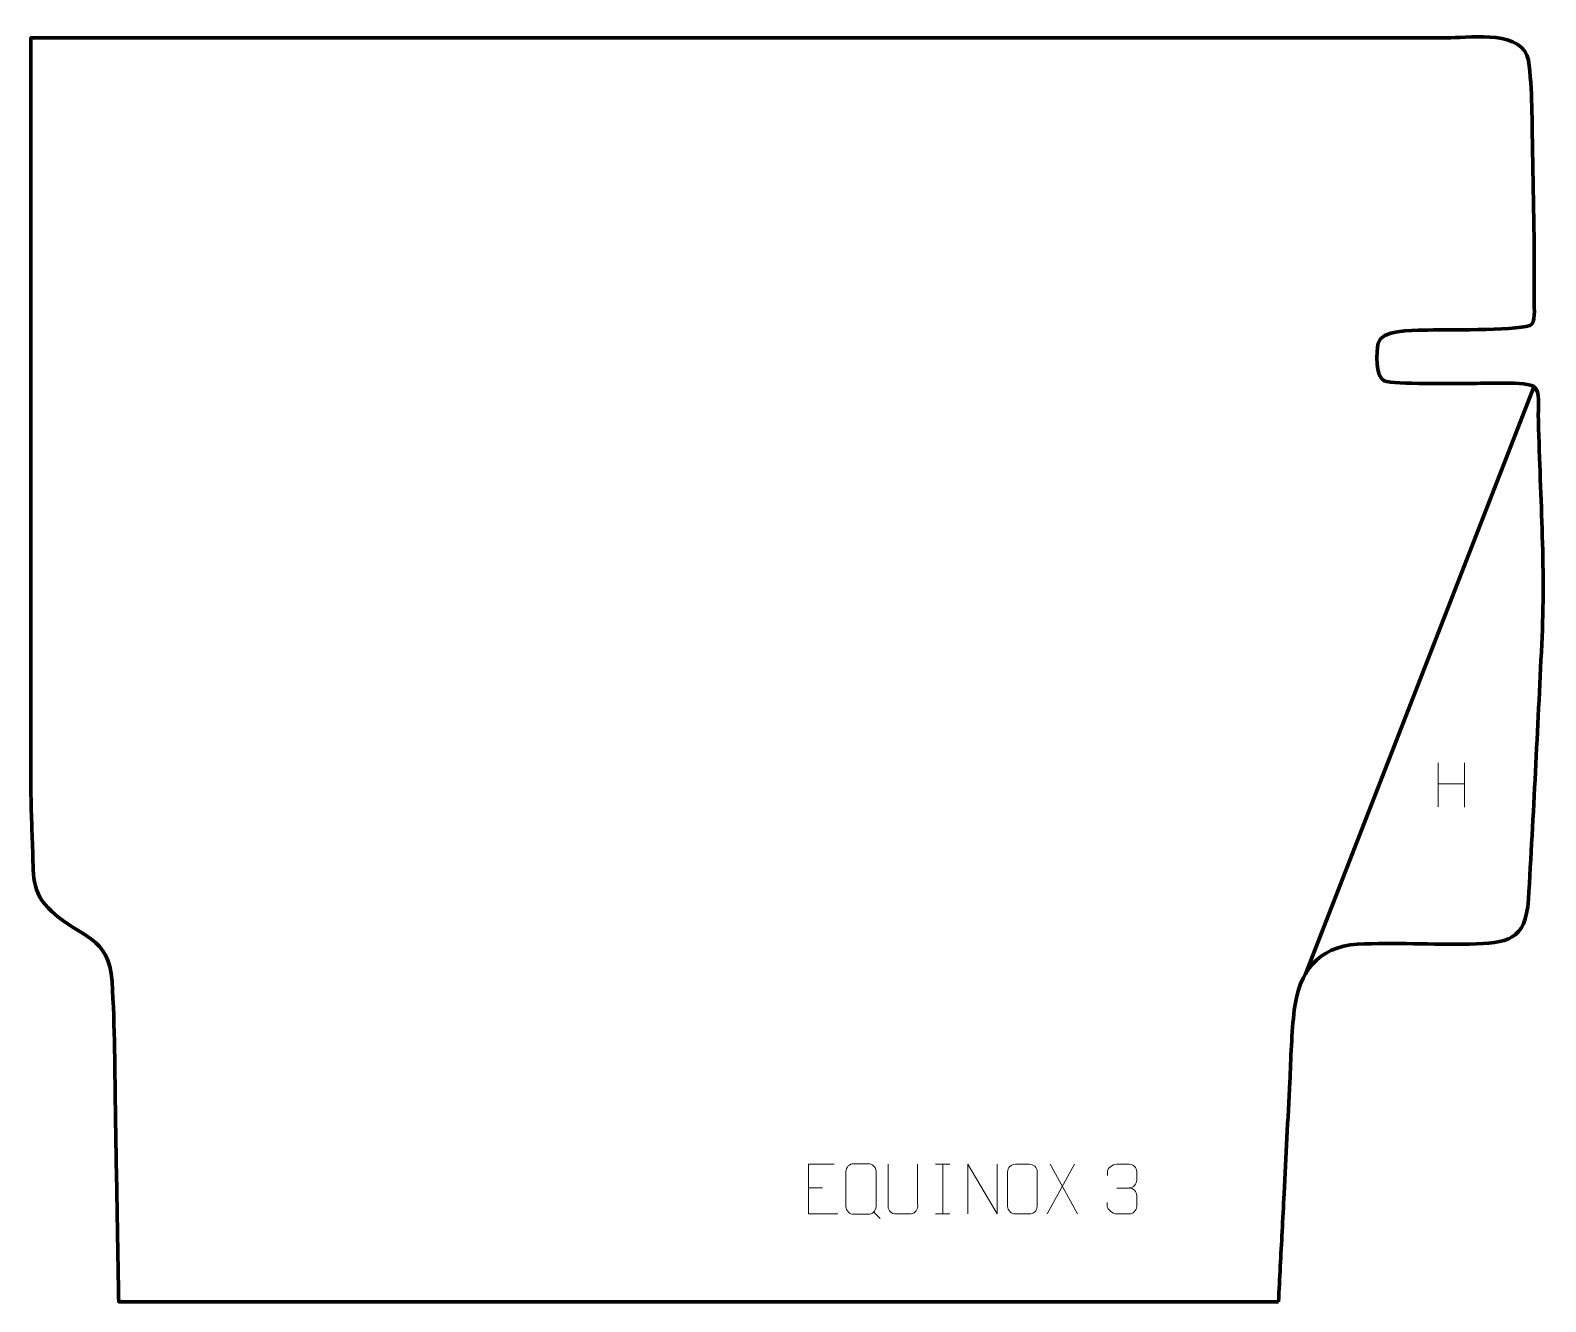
# Model space of a CAD drawing. Header units: millimetres. Extents: x 564 to 1324, y -196 to 442.
import ezdxf

# ---------------------------------------------------------------- set-up
doc = ezdxf.new("R2010")
doc.units = ezdxf.units.MM
doc.header["$MEASUREMENT"] = 0
doc.layers.add('layer 2', color=7, linetype='Continuous')
doc.layers.add('layer 3', color=7, linetype='Continuous')

msp = doc.modelspace()

# ---------------------------------------------------------------- linework, layer by layer
at = {"layer": 'layer 2', "color": 142, "lineweight": 158}
msp.add_open_spline([(1318.6411, 263.5573), (1318.6411, 263.5573), (1203.8973, -31.5407), (1203.8973, -31.5407)], degree=3, dxfattribs=at)
at = {"layer": 'layer 2', "color": 142, "lineweight": 9}
for points in [[(1270.4876, 74.5398), (1270.4876, 74.5398), (1270.4876, 52.3668), (1270.4876, 52.3668)], [(1283.5916, 74.5398), (1283.5916, 74.5398), (1283.5916, 52.2093), (1283.5916, 52.2093)], [(1270.505, 63.9068), (1270.505, 63.9068), (1283.5916, 63.9068), (1283.5916, 63.9068)], [(1018.1406, -127.0203), (1018.1406, -127.0203), (1025.3098, -127.0203), (1025.3098, -127.0203)], [(1021.7251, -127.0203), (1021.7251, -127.0203), (1021.7251, -151.9777), (1021.7251, -151.9777)], [(1087.8782, -127.0203), (1087.8782, -127.0203), (1074.1355, -151.92), (1074.1355, -151.92)], [(1075.5904, -127.0203), (1075.5904, -127.0203), (1089.3331, -151.9777), (1089.3331, -151.9777)], [(954.2819, -138.9019), (954.2819, -138.9019), (961.4511, -138.9019), (961.4511, -138.9019)], [(1109.0836, -138.9517), (1109.0836, -138.9517), (1115.281, -138.9517), (1115.281, -138.9517)], [(987.0667, -151.0484), (987.0667, -151.0484), (990.2774, -154.2559), (990.2774, -154.2559)], [(1018.1406, -151.9777), (1018.1406, -151.9777), (1025.3098, -151.9777), (1025.3098, -151.9777)]]:
    msp.add_open_spline(points, degree=3, dxfattribs=at)
for points, knots in [([(967.1578, -127.0204), (967.1578, -127.0204), (954.2819, -127.0204), (954.2819, -127.0204), (954.2819, -127.0204), (954.2819, -127.0204), (954.2819, -151.9778), (954.2819, -151.9778), (954.2819, -151.9778), (954.2819, -151.9778), (969.15, -151.9778), (969.15, -151.9778)], [0, 0, 0, 0, 0.25, 0.25, 0.25, 0.25, 0.5, 0.5, 0.5, 0.5, 1, 1, 1, 1]), ([(977.1351, -126.7433), (979.5033, -126.7433), (981.8717, -126.7433), (984.24, -126.7433), (984.24, -126.7433), (986.2221, -126.7071), (988.2497, -128.2258), (988.2768, -130.7078), (988.2768, -130.7078), (988.2765, -136.5594), (988.2765, -142.4112), (988.2768, -148.2634), (988.2768, -148.2634), (988.1346, -150.6291), (986.4269, -152.1356), (984.24, -152.1467), (984.24, -152.1467), (981.8657, -152.1462), (979.4914, -152.1462), (977.1176, -152.1467), (977.1176, -152.1467), (975.1574, -152.2539), (973.1493, -150.335), (973.1608, -148.2811), (973.1608, -148.2811), (973.1611, -142.4062), (973.1611, -136.5315), (973.1608, -130.6572), (973.1608, -130.6572), (973.1651, -128.4802), (974.9435, -126.7296), (977.1351, -126.7433)], [0, 0, 0, 0, 0.11111111, 0.11111111, 0.11111111, 0.11111111, 0.22222222, 0.22222222, 0.22222222, 0.22222222, 0.33333333, 0.33333333, 0.33333333, 0.33333333, 0.44444444, 0.44444444, 0.44444444, 0.44444444, 0.55555556, 0.55555556, 0.55555556, 0.55555556, 0.66666667, 0.66666667, 0.66666667, 0.66666667, 0.77777778, 0.77777778, 0.77777778, 0.77777778, 1, 1, 1, 1]), ([(1009.0504, -127.0162), (1009.05, -132.5566), (1009.1458, -142.7599), (1009.1461, -148.3011), (1009.1461, -148.3011), (1009.0064, -150.541), (1007.3289, -151.9674), (1005.1808, -151.9779), (1005.1808, -151.9779), (1002.8486, -151.9775), (1000.5164, -151.9775), (998.1845, -151.9779), (998.1845, -151.9779), (996.2592, -152.0795), (994.2868, -150.2627), (994.298, -148.3179), (994.298, -148.3179), (994.2984, -142.7551), (994.3937, -132.5782), (994.3933, -127.0162)], [0, 0, 0, 0, 0.16666667, 0.16666667, 0.16666667, 0.16666667, 0.33333333, 0.33333333, 0.33333333, 0.33333333, 0.5, 0.5, 0.5, 0.5, 0.66666667, 0.66666667, 0.66666667, 0.66666667, 1, 1, 1, 1]), ([(1034.3997, -151.9777), (1034.3997, -151.9777), (1034.3997, -127.0204), (1034.3997, -127.0204), (1034.3997, -127.0204), (1034.3997, -127.0204), (1049.0567, -151.9777), (1049.0567, -151.9777), (1049.0567, -151.9777), (1049.0567, -151.9777), (1049.0567, -127.0204), (1049.0567, -127.0204)], [0, 0, 0, 0, 0.25, 0.25, 0.25, 0.25, 0.5, 0.5, 0.5, 0.5, 1, 1, 1, 1]), ([(1058.2111, -127.0207), (1060.5371, -127.0207), (1062.8636, -127.0207), (1065.19, -127.0207), (1065.19, -127.0207), (1067.1369, -126.9851), (1069.1287, -128.4769), (1069.1553, -130.9149), (1069.1553, -130.9149), (1069.1549, -136.6627), (1069.1549, -142.4109), (1069.1553, -148.1594), (1069.1553, -148.1594), (1069.0156, -150.4832), (1067.3381, -151.963), (1065.19, -151.9738), (1065.19, -151.9738), (1062.8578, -151.9734), (1060.5255, -151.9734), (1058.1937, -151.9738), (1058.1937, -151.9738), (1056.2684, -152.0792), (1054.2959, -150.1944), (1054.3071, -148.1768), (1054.3071, -148.1768), (1054.3075, -142.4058), (1054.3075, -136.6353), (1054.3071, -130.8651), (1054.3071, -130.8651), (1054.3114, -128.7267), (1056.0583, -127.0071), (1058.2111, -127.0207)], [0, 0, 0, 0, 0.11111111, 0.11111111, 0.11111111, 0.11111111, 0.22222222, 0.22222222, 0.22222222, 0.22222222, 0.33333333, 0.33333333, 0.33333333, 0.33333333, 0.44444444, 0.44444444, 0.44444444, 0.44444444, 0.55555556, 0.55555556, 0.55555556, 0.55555556, 0.66666667, 0.66666667, 0.66666667, 0.66666667, 0.77777778, 0.77777778, 0.77777778, 0.77777778, 1, 1, 1, 1]), ([(1104.3732, -132.7056), (1104.3732, -132.7056), (1104.3732, -130.848), (1104.3732, -130.848), (1104.3732, -130.848), (1104.359, -129.1059), (1107.0239, -126.9874), (1109.0832, -127.0102), (1109.0832, -127.0102), (1111.1476, -127.0102), (1113.212, -127.0102), (1115.276, -127.0102), (1115.276, -127.0102), (1117.4708, -127.0013), (1119.0694, -128.8485), (1119.1138, -130.7608), (1119.1138, -130.7608), (1119.1134, -132.1961), (1119.1134, -133.6315), (1119.1138, -135.0672), (1119.1138, -135.0672), (1119.0652, -136.721), (1117.4623, -138.9513), (1115.2637, -138.9413), (1115.2637, -138.9413), (1117.4678, -138.9525), (1119.076, -140.756), (1119.13, -142.8158), (1119.13, -142.8158), (1119.1296, -144.6008), (1119.1296, -146.3858), (1119.13, -148.1711), (1119.13, -148.1711), (1119.14, -150.2329), (1117.0849, -151.9962), (1115.2637, -151.9881), (1115.2637, -151.9881), (1113.1981, -151.9878), (1111.1326, -151.9878), (1109.0666, -151.9881), (1109.0666, -151.9881), (1106.8977, -151.9766), (1104.3663, -149.576), (1104.3478, -148.114), (1104.3478, -148.114), (1104.3478, -148.114), (1104.3478, -146.2052), (1104.3478, -146.2052)], [0, 0, 0, 0, 0.07692308, 0.07692308, 0.07692308, 0.07692308, 0.15384615, 0.15384615, 0.15384615, 0.15384615, 0.23076923, 0.23076923, 0.23076923, 0.23076923, 0.30769231, 0.30769231, 0.30769231, 0.30769231, 0.38461538, 0.38461538, 0.38461538, 0.38461538, 0.46153846, 0.46153846, 0.46153846, 0.46153846, 0.53846154, 0.53846154, 0.53846154, 0.53846154, 0.61538462, 0.61538462, 0.61538462, 0.61538462, 0.69230769, 0.69230769, 0.69230769, 0.69230769, 0.76923077, 0.76923077, 0.76923077, 0.76923077, 0.84615385, 0.84615385, 0.84615385, 0.84615385, 1, 1, 1, 1])]:
    msp.add_open_spline(points, degree=3, knots=knots, dxfattribs=at)
at = {"layer": 'layer 3', "color": 242, "lineweight": 158}
msp.add_open_spline([(1190.2809, -196.0197), (1190.2809, -196.0197), (608.106, -196.0197), (608.106, -196.0197), (608.106, -196.0197), (607.8837, -183.3295), (607.6613, -170.6393), (607.4389, -157.9491), (607.4389, -157.9491), (607.1221, -139.8655), (606.8052, -121.7819), (606.4884, -103.6984), (606.4884, -103.6984), (606.1076, -81.0161), (606.2452, -57.9595), (604.7442, -35.3423), (604.7442, -35.3423), (603.22, -12.3785), (589.3764, -13.7131), (574.5639, -0.2131), (574.5639, -0.2131), (563.7334, 9.6578), (565.4783, 18.7618), (564.9076, 32.3675), (564.9076, 32.3675), (564.4534, 43.194), (564.0436, 53.5409), (564.0291, 64.3992), (564.0291, 64.3992), (564.0747, 189.1002), (564.0282, 313.8012), (564.0281, 438.5022), (564.0281, 438.5022), (801.6084, 438.5022), (1039.1898, 438.5539), (1276.77, 438.5022), (1276.77, 438.5022), (1287.6652, 438.6586), (1313.1101, 442.229), (1315.6974, 427.1702), (1315.6974, 427.1702), (1317.8064, 412.8662), (1317.4751, 395.5088), (1317.7966, 380.8326), (1317.7966, 380.8326), (1318.3313, 355.7008), (1318.7732, 330.7991), (1318.6015, 305.653), (1318.6015, 305.653), (1318.5825, 302.8696), (1319.3729, 295.2719), (1316.4633, 293.9856), (1316.4633, 293.9856), (1307.5904, 291.43), (1274.0383, 291.9695), (1262.7792, 291.7271), (1262.7792, 291.7271), (1257.3254, 291.6227), (1241.7235, 291.9084), (1240.2649, 285.0887), (1240.2649, 285.0887), (1239.3876, 280.9874), (1238.8007, 268.2295), (1243.3869, 266.2397), (1243.3869, 266.2397), (1248.5557, 264.3834), (1278.7072, 264.9841), (1286.9691, 264.9393), (1286.9691, 264.9393), (1292.4513, 264.9639), (1315.4752, 266.0543), (1318.7513, 263.2607), (1318.7513, 263.2607), (1321.5059, 260.9118), (1320.6266, 253.2241), (1320.6825, 249.5646), (1320.6825, 249.5646), (1321.4643, 210.562), (1324.3849, 173.1748), (1322.4233, 133.9851), (1322.4233, 133.9851), (1320.2852, 91.3123), (1318.2862, 48.6282), (1315.7282, 5.978), (1315.7282, 5.978), (1314.2503, -15.0334), (1305.2859, -15.9392), (1286.2748, -16.4675), (1286.2748, -16.4675), (1267.5289, -16.8335), (1248.5741, -15.67), (1229.9035, -16.5196), (1229.9035, -16.5196), (1209.8741, -17.9775), (1200.5692, -30.4309), (1198.2005, -49.461), (1198.2005, -49.461), (1196.7903, -60.7915), (1196.5287, -74.0898), (1195.9366, -85.6447), (1195.9366, -85.6447), (1194.9778, -104.3577), (1194.0189, -123.0707), (1193.06, -141.7837), (1193.06, -141.7837), (1192.735, -148.1271), (1192.4099, -154.4705), (1192.0849, -160.8138), (1192.0849, -160.8138), (1191.4836, -172.5492), (1190.8823, -184.2844), (1190.2809, -196.0197)], degree=3, knots=[0, 0, 0, 0, 0.03448276, 0.03448276, 0.03448276, 0.03448276, 0.06896552, 0.06896552, 0.06896552, 0.06896552, 0.10344828, 0.10344828, 0.10344828, 0.10344828, 0.13793103, 0.13793103, 0.13793103, 0.13793103, 0.17241379, 0.17241379, 0.17241379, 0.17241379, 0.20689655, 0.20689655, 0.20689655, 0.20689655, 0.24137931, 0.24137931, 0.24137931, 0.24137931, 0.27586207, 0.27586207, 0.27586207, 0.27586207, 0.31034483, 0.31034483, 0.31034483, 0.31034483, 0.34482759, 0.34482759, 0.34482759, 0.34482759, 0.37931034, 0.37931034, 0.37931034, 0.37931034, 0.4137931, 0.4137931, 0.4137931, 0.4137931, 0.44827586, 0.44827586, 0.44827586, 0.44827586, 0.48275862, 0.48275862, 0.48275862, 0.48275862, 0.51724138, 0.51724138, 0.51724138, 0.51724138, 0.55172414, 0.55172414, 0.55172414, 0.55172414, 0.5862069, 0.5862069, 0.5862069, 0.5862069, 0.62068966, 0.62068966, 0.62068966, 0.62068966, 0.65517241, 0.65517241, 0.65517241, 0.65517241, 0.68965517, 0.68965517, 0.68965517, 0.68965517, 0.72413793, 0.72413793, 0.72413793, 0.72413793, 0.75862069, 0.75862069, 0.75862069, 0.75862069, 0.79310345, 0.79310345, 0.79310345, 0.79310345, 0.82758621, 0.82758621, 0.82758621, 0.82758621, 0.86206897, 0.86206897, 0.86206897, 0.86206897, 0.89655172, 0.89655172, 0.89655172, 0.89655172, 0.93103448, 0.93103448, 0.93103448, 0.93103448, 1, 1, 1, 1], dxfattribs=at)

doc.saveas('drawing.dxf')
